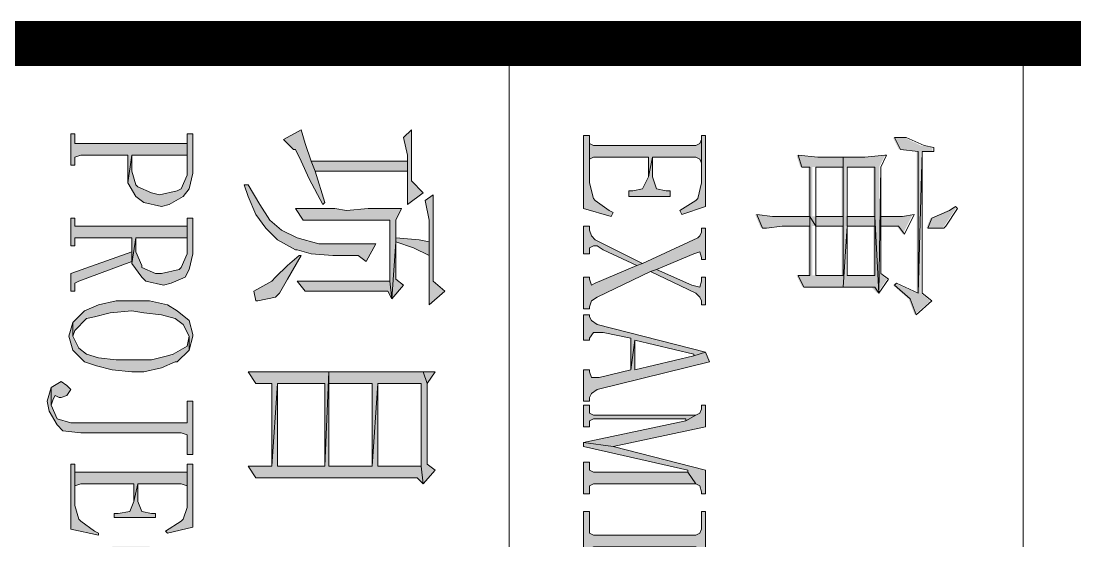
# Model space of a CAD drawing. Header units: millimetres. Extents: x 53009415 to 54059915, y 20499171 to 20796171.
# Drawn here: x 53693119 to 53701318, y 20530299 to 20534346 of the extents above; entities that cross this region are included whole.
import ezdxf

# ---------------------------------------------------------------- set-up
doc = ezdxf.new("R2010")
doc.units = ezdxf.units.MM
doc.header["$LTSCALE"] = 1000
doc.layers.add('PUB_TITLE', color=7, linetype='Continuous', lineweight=20)

# ---------------------------------------------------------------- blocks, each defined once
blk = doc.blocks.new('2015AACI_TQ_A2')
at = {"layer": 'PUB_TITLE'}
h = blk.add_hatch(color=256, dxfattribs=at)
h.dxf.hatch_style = 1
h.paths.add_polyline_path([(-5712.6, 11073.9), (-5715.7, 11077), (-5743.3, 11095.3), (-5746.3, 11092.3), (-5740.2, 11083.1), (-5728, 11055.5), (-5712.6, 11049.4)])
h.paths.add_polyline_path([(-5832.1, 11034.1), (-5611.6, 11034.1), (-5832.1, 11040.2), (-5832.1, 11058.6), (-5838.2, 11058.6), (-5841.3, 11040.2), (-5853.5, 11015.7), (-5853.5, 10997.3), (-5835.2, 11006.5)])
h.paths.add_polyline_path([(-5599.3, 11055.5), (-5611.6, 11040.2), (-5832.1, 11040.2), (-5611.6, 11034.1), (-5626.9, 11000.4), (-5623.8, 10997.3), (-5602.4, 11021.8), (-5577.9, 11031)])
h.paths.add_polyline_path([(-5703.5, 11012.6), (-5734.1, 11028), (-5731, 11009.6), (-5731, 10975.9), (-5715.7, 10975.9), (-5715.7, 11003.5)])
h.paths.add_polyline_path([(-5611.6, 10972.8), (-5807.6, 10975.9), (-5826, 10985.1), (-5826, 10982), (-5822.9, 10951.4), (-5822.9, 10917.7), (-5731, 10917.7), (-5639.1, 10917.7), (-5639.1, 10871.8), (-5715.7, 10871.8), (-5731, 10865.6), (-5639.1, 10865.6), (-5639.1, 10847.3), (-5620.8, 10856.4), (-5620.8, 10862.6), (-5620.8, 10884), (-5620.8, 10917.7), (-5715.7, 10923.8), (-5807.6, 10923.8), (-5807.6, 10966.7), (-5731, 10966.7)])
h.paths.add_polyline_path([(-5611.6, 10972.8), (-5731, 10966.7), (-5639.1, 10966.7), (-5639.1, 10923.8), (-5715.7, 10923.8), (-5620.8, 10917.7), (-5620.8, 10963.6)], flags=17)
h.paths.add_polyline_path([(-5633, 10988.1), (-5642.2, 10975.9), (-5715.7, 10975.9), (-5731, 10975.9), (-5807.6, 10975.9), (-5611.6, 10972.8)])
h.paths.add_polyline_path([(-5715.7, 10966.7), (-5731, 10966.7), (-5731, 10923.8), (-5715.7, 10923.8)], flags=16)
h.paths.add_polyline_path([(-5715.7, 10917.7), (-5731, 10917.7), (-5731, 10871.8), (-5715.7, 10871.8)], flags=16)
h.paths.add_polyline_path([(-5715.7, 10865.6), (-5731, 10865.6), (-5731, 10841.1), (-5731, 10807.4), (-5734.1, 10782.9), (-5712.6, 10792.1), (-5712.6, 10798.3), (-5715.7, 10822.8)])
h.paths.add_polyline_path([(-5807.6, 10917.7), (-5822.9, 10917.7), (-5822.9, 10911.6), (-5822.9, 10877.9), (-5826, 10847.3), (-5807.6, 10853.4), (-5807.6, 10865.6), (-5731, 10865.6), (-5715.7, 10871.8), (-5807.6, 10871.8)], flags=17)
h = blk.add_hatch(color=256, dxfattribs=at)
h.dxf.hatch_style = 1
h.paths.add_polyline_path([(-5504.4, 10711.9), (-5519.7, 10705.7), (-5513.6, 10687.4), (-5492.1, 10595.5), (-5538.1, 10595.5), (-5492.1, 10589.4), (-5479.9, 10540.4), (-5479.9, 10528.1), (-5489.1, 10525), (-5492.1, 10525), (-5492.1, 10515.9), (-5443.1, 10515.9), (-5443.1, 10525), (-5449.2, 10525), (-5455.4, 10528.1), (-5461.5, 10537.3)])
h.paths.add_polyline_path([(-5538.1, 10595.5), (-5516.6, 10687.4), (-5513.6, 10687.4), (-5519.7, 10705.7), (-5562.6, 10537.3), (-5568.7, 10528.1), (-5574.8, 10525), (-5577.9, 10525), (-5577.9, 10515.9), (-5538.1, 10515.9), (-5538.1, 10525), (-5541.1, 10525), (-5550.3, 10531.2), (-5550.3, 10546.5), (-5541.1, 10589.4), (-5492.1, 10589.4)])
h = blk.add_hatch(color=256, dxfattribs=at)
h.dxf.hatch_style = 1
h.paths.add_polyline_path([(-5822.9, 10616.9), (-5792.3, 10616.9), (-5822.9, 10623.1), (-5822.9, 10690.4), (-5819.8, 10696.6), (-5813.7, 10699.6), (-5850.5, 10699.6), (-5844.3, 10696.6), (-5841.3, 10690.4), (-5841.3, 10531.2), (-5844.3, 10525), (-5819.8, 10525), (-5822.9, 10531.2)])
h.paths.add_polyline_path([(-5746.3, 10705.7), (-5856.6, 10705.7), (-5856.6, 10699.6), (-5850.5, 10699.6), (-5783.1, 10699.6), (-5758.6, 10693.5), (-5755.5, 10690.4), (-5740.2, 10665.9), (-5734.1, 10669)])
h.paths.add_polyline_path([(-5761.7, 10650.6), (-5770.8, 10650.6), (-5770.8, 10644.5), (-5773.9, 10629.2), (-5792.3, 10623.1), (-5822.9, 10623.1), (-5792.3, 10616.9), (-5773.9, 10607.7), (-5770.8, 10592.4), (-5770.8, 10586.3), (-5761.7, 10586.3)])
h.paths.add_polyline_path([(-5731, 10558.7), (-5737.1, 10561.8), (-5740.2, 10555.7), (-5755.5, 10534.2), (-5758.6, 10531.2), (-5783.1, 10525), (-5813.7, 10525), (-5850.5, 10525), (-5856.6, 10525), (-5856.6, 10515.9), (-5743.3, 10515.9)])
h = blk.add_hatch(color=256, dxfattribs=at)
h.dxf.hatch_style = 1
h.paths.add_polyline_path([(-5672.8, 10687.4), (-5675.9, 10696.6), (-5666.7, 10699.6), (-5663.6, 10699.6), (-5663.6, 10705.7), (-5712.6, 10705.7), (-5712.6, 10699.6), (-5706.5, 10699.6), (-5700.4, 10696.6), (-5697.3, 10693.5), (-5657.5, 10607.7), (-5654.5, 10598.6), (-5626.9, 10534.2), (-5623.8, 10528.1), (-5633, 10525), (-5636.1, 10525), (-5636.1, 10515.9), (-5587.1, 10515.9), (-5587.1, 10525), (-5590.1, 10525), (-5599.3, 10528.1), (-5605.4, 10537.3), (-5645.3, 10620), (-5648.3, 10629.2)])
h.paths.add_polyline_path([(-5593.2, 10705.7), (-5636.1, 10705.7), (-5636.1, 10699.6), (-5630, 10699.6), (-5620.8, 10696.6), (-5623.8, 10684.3), (-5648.3, 10629.2), (-5645.3, 10620), (-5611.6, 10690.4), (-5605.4, 10696.6), (-5599.3, 10699.6), (-5593.2, 10699.6)], flags=17)
h.paths.add_polyline_path([(-5654.5, 10598.6), (-5657.5, 10607.7), (-5694.3, 10534.2), (-5700.4, 10528.1), (-5709.6, 10525), (-5715.7, 10525), (-5715.7, 10515.9), (-5672.8, 10515.9), (-5672.8, 10525), (-5675.9, 10525), (-5682, 10525), (-5685.1, 10531.2), (-5685.1, 10537.3), (-5679, 10546.5)])
h = blk.add_hatch(color=256, dxfattribs=at)
h.dxf.hatch_style = 1
h.paths.add_polyline_path([(-5415.6, 10675.1), (-5412.5, 10675.1), (-5421.7, 10690.4), (-5421.7, 10531.2), (-5424.7, 10525), (-5430.9, 10525), (-5437, 10525), (-5437, 10515.9), (-5403.3, 10515.9), (-5403.3, 10525), (-5406.4, 10525), (-5412.5, 10525), (-5415.6, 10531.2)], flags=17)
h.paths.add_polyline_path([(-5403.3, 10705.7), (-5437, 10705.7), (-5437, 10699.6), (-5430.9, 10699.6), (-5424.7, 10696.6), (-5421.7, 10690.4), (-5412.5, 10675.1), (-5378.8, 10515.9), (-5372.7, 10561.8)])
h.paths.add_polyline_path([(-5311.4, 10696.6), (-5302.2, 10699.6), (-5299.2, 10699.6), (-5299.2, 10705.7), (-5335.9, 10705.7), (-5372.7, 10561.8), (-5378.8, 10515.9), (-5372.7, 10515.9), (-5335.9, 10678.2), (-5332.9, 10678.2), (-5314.5, 10690.4)])
h.paths.add_polyline_path([(-5314.5, 10690.4), (-5332.9, 10678.2), (-5332.9, 10531.2), (-5335.9, 10525), (-5342.1, 10525), (-5348.2, 10525), (-5348.2, 10515.9), (-5299.2, 10515.9), (-5299.2, 10525), (-5302.2, 10525), (-5311.4, 10525), (-5314.5, 10531.2)], flags=17)
h = blk.add_hatch(color=256, dxfattribs=at)
h.dxf.hatch_style = 1
h.paths.add_polyline_path([(-5216.5, 10690.4), (-5213.4, 10696.6), (-5207.3, 10699.6), (-5182.8, 10699.6), (-5182.8, 10705.7), (-5271.6, 10705.7), (-5271.6, 10699.6), (-5244, 10699.6), (-5237.9, 10696.6), (-5234.9, 10690.4), (-5234.9, 10531.2), (-5237.9, 10525), (-5244, 10525), (-5271.6, 10525), (-5271.6, 10515.9), (-5182.8, 10515.9), (-5182.8, 10525), (-5207.3, 10525), (-5213.4, 10525), (-5216.5, 10531.2)])
h = blk.add_hatch(color=256, dxfattribs=at)
h.dxf.hatch_style = 1
h.paths.add_polyline_path([(-5801.5, 10242), (-5816.8, 10242), (-5816.8, 10092), (-5801.5, 10098.1)])
h.paths.add_polyline_path([(-5767.8, 10266.5), (-5786.2, 10248.2), (-5865.8, 10248.2), (-5853.5, 10235.9), (-5826, 10242), (-5816.8, 10242), (-5801.5, 10242), (-5749.4, 10242)])
h.paths.add_polyline_path([(-5789.2, 10088.9), (-5749.4, 10110.3), (-5752.5, 10113.4), (-5801.5, 10098.1), (-5816.8, 10092), (-5844.3, 10082.8), (-5865.8, 10076.6), (-5850.5, 10049.1), (-5835.2, 10064.4), (-5835.2, 10067.5), (-5816.8, 10076.6)])
h.paths.add_polyline_path([(-5614.6, 10300.2), (-5630, 10281.8), (-5764.7, 10281.8), (-5755.5, 10269.6), (-5724.9, 10275.7), (-5691.2, 10275.7), (-5669.8, 10275.7), (-5593.2, 10275.7)])
h.paths.add_polyline_path([(-5669.8, 10275.7), (-5691.2, 10275.7), (-5694.3, 10260.4), (-5697.3, 10223.7), (-5691.2, 10223.7), (-5682, 10251.2)])
h.paths.add_polyline_path([(-5724.9, 10214.5), (-5630, 10214.5), (-5602.4, 10217.5), (-5691.2, 10223.7), (-5724.9, 10223.7), (-5743.3, 10232.8), (-5743.3, 10214.5), (-5743.3, 10180.8), (-5740.2, 10147.1), (-5743.3, 10128.7), (-5743.3, 10095), (-5743.3, 10067.5), (-5724.9, 10079.7)])
h.paths.add_polyline_path([(-5688.1, 10193), (-5688.1, 10165.5), (-5688.1, 10131.8), (-5688.1, 10104.2), (-5697.3, 10070.5), (-5709.6, 10046), (-5724.9, 10027.6), (-5749.4, 10012.3), (-5780, 9993.9), (-5780, 9987.8), (-5761.7, 9993.9), (-5734.1, 10006.2), (-5712.6, 10021.5), (-5694.3, 10039.9), (-5679, 10067.5), (-5679, 10070.5), (-5672.8, 10092), (-5669.8, 10125.6), (-5669.8, 10165.5), (-5660.6, 10177.7)])
h.paths.add_polyline_path([(-5614.6, 10211.4), (-5602.4, 10217.5), (-5630, 10214.5), (-5630, 10070.5), (-5614.6, 10082.8), (-5614.6, 10098.1), (-5614.6, 10128.7)], flags=17)
h.paths.add_polyline_path([(-5623.8, 10235.9), (-5633, 10223.7), (-5691.2, 10223.7), (-5602.4, 10217.5)])
h.paths.add_polyline_path([(-5605.4, 10036.8), (-5611.6, 10043), (-5633, 10055.2), (-5669.8, 10076.6), (-5669.8, 10073.6), (-5654.5, 10055.2), (-5636.1, 10036.8), (-5630, 10030.7), (-5614.6, 10003.1), (-5599.3, 10006.2), (-5599.3, 10009.3)])
h = blk.add_hatch(color=256, dxfattribs=at)
h.dxf.hatch_style = 1
h.paths.add_polyline_path([(-5470.7, 10186.9), (-5342.1, 10186.9), (-5470.7, 10196.1), (-5470.7, 10263.5), (-5342.1, 10263.5), (-5314.5, 10266.5), (-5335.9, 10284.9), (-5345.1, 10272.7), (-5470.7, 10272.7), (-5489.1, 10266.5), (-5489.1, 10239), (-5489.1, 10205.3), (-5489.1, 10171.6), (-5489.1, 10134.8), (-5489.1, 10119.5), (-5470.7, 10119.5)])
h.paths.add_polyline_path([(-5489.1, 10284.9), (-5489.1, 10266.5), (-5470.7, 10272.7)], flags=17)
h.paths.add_polyline_path([(-5323.7, 10257.3), (-5314.5, 10266.5), (-5342.1, 10263.5), (-5342.1, 10196.1), (-5470.7, 10196.1), (-5342.1, 10186.9), (-5342.1, 10119.5), (-5470.7, 10119.5), (-5489.1, 10119.5), (-5342.1, 10113.4), (-5342.1, 10039.9), (-5470.7, 10039.9), (-5342.1, 10030.7), (-5342.1, 9993.9), (-5323.7, 10006.2), (-5323.7, 10021.5), (-5323.7, 10061.3)])
h.paths.add_polyline_path([(-5470.7, 10113.4), (-5342.1, 10113.4), (-5489.1, 10119.5), (-5489.1, 10079.7), (-5489.1, 10046), (-5489.1, 10018.4), (-5489.1, 9993.9), (-5470.7, 10006.2), (-5470.7, 10030.7), (-5342.1, 10030.7), (-5470.7, 10039.9)], flags=17)
h = blk.add_hatch(color=256, dxfattribs=at)
h.dxf.hatch_style = 1
h.paths.add_polyline_path([(-5826, 9807.1), (-5795.3, 9807.1), (-5783.1, 9807.1), (-5826, 9813.2), (-5826, 9889.8), (-5826, 9899), (-5844.3, 9899), (-5844.3, 9889.8), (-5844.3, 9733.6), (-5844.3, 9724.4), (-5853.5, 9724.4), (-5859.7, 9724.4), (-5859.7, 9718.3), (-5810.7, 9718.3), (-5810.7, 9724.4), (-5816.8, 9724.4), (-5822.9, 9724.4), (-5826, 9733.6)])
h.paths.add_polyline_path([(-5746.3, 9859.2), (-5749.4, 9871.4), (-5761.7, 9892.9), (-5773.9, 9902.1), (-5798.4, 9908.2), (-5859.7, 9908.2), (-5859.7, 9899), (-5853.5, 9899), (-5804.5, 9899), (-5795.3, 9899), (-5773.9, 9889.8), (-5770.8, 9883.7), (-5764.7, 9856.1), (-5767.8, 9843.9), (-5777, 9822.4), (-5780, 9819.4), (-5801.5, 9813.2), (-5826, 9813.2), (-5783.1, 9807.1), (-5761.7, 9819.4), (-5752.5, 9831.6)])
h.paths.add_polyline_path([(-5697.3, 9889.8), (-5697.3, 9899), (-5715.7, 9899), (-5715.7, 9889.8), (-5715.7, 9733.6), (-5715.7, 9724.4), (-5721.8, 9724.4), (-5728, 9724.4), (-5728, 9718.3), (-5685.1, 9718.3), (-5685.1, 9724.4), (-5691.2, 9724.4), (-5697.3, 9724.4), (-5697.3, 9733.6), (-5697.3, 9813.2), (-5675.9, 9813.2), (-5660.6, 9813.2), (-5657.5, 9813.2), (-5697.3, 9819.4)])
h.paths.add_polyline_path([(-5626.9, 9874.5), (-5636.1, 9895.9), (-5648.3, 9902.1), (-5672.8, 9908.2), (-5728, 9908.2), (-5728, 9899), (-5721.8, 9899), (-5679, 9899), (-5672.8, 9899), (-5651.4, 9889.8), (-5648.3, 9886.7), (-5642.2, 9859.2), (-5642.2, 9850), (-5651.4, 9828.6), (-5654.5, 9828.6), (-5675.9, 9819.4), (-5697.3, 9819.4), (-5657.5, 9813.2), (-5636.1, 9828.6), (-5630, 9834.7), (-5623.8, 9862.2)])
h.paths.add_polyline_path([(-5660.6, 9813.2), (-5675.9, 9813.2), (-5642.2, 9718.3), (-5614.6, 9718.3), (-5614.6, 9724.4), (-5620.8, 9724.4), (-5626.9, 9724.4), (-5630, 9730.5)])
h.paths.add_polyline_path([(-5580.9, 9831.6), (-5577.9, 9859.2), (-5571.8, 9880.6), (-5562.6, 9892.9), (-5544.2, 9902.1), (-5522.8, 9902.1), (-5544.2, 9908.2), (-5547.3, 9908.2), (-5568.7, 9902.1), (-5584, 9883.7), (-5593.2, 9868.4), (-5599.3, 9840.8), (-5599.3, 9813.2), (-5599.3, 9788.7), (-5593.2, 9761.2), (-5584, 9739.7), (-5565.6, 9721.4), (-5544.2, 9721.4), (-5553.4, 9724.4), (-5571.8, 9742.8), (-5574.8, 9755.1), (-5580.9, 9779.6), (-5584, 9813.2)])
h.paths.add_polyline_path([(-5495.2, 9859.2), (-5504.4, 9880.6), (-5504.4, 9883.7), (-5522.8, 9902.1), (-5544.2, 9902.1), (-5528.9, 9899), (-5516.6, 9877.6), (-5513.6, 9868.4), (-5507.4, 9843.9), (-5507.4, 9813.2), (-5507.4, 9788.7), (-5510.5, 9761.2), (-5516.6, 9742.8), (-5525.8, 9730.5), (-5544.2, 9721.4), (-5565.6, 9721.4), (-5544.2, 9715.2), (-5522.8, 9721.4), (-5504.4, 9739.7), (-5498.3, 9758.1), (-5492.1, 9782.6), (-5489.1, 9813.2), (-5489.1, 9831.6)])
h.paths.add_polyline_path([(-5394.1, 9889.8), (-5391.1, 9899), (-5384.9, 9899), (-5360.4, 9899), (-5360.4, 9908.2), (-5443.1, 9908.2), (-5443.1, 9899), (-5418.6, 9899), (-5409.4, 9899), (-5409.4, 9889.8), (-5409.4, 9733.6), (-5409.4, 9718.3), (-5415.6, 9696.9), (-5437, 9687.7), (-5464.6, 9687.7), (-5443.1, 9681.5), (-5427.8, 9684.6), (-5406.4, 9696.9), (-5397.2, 9706), (-5394.1, 9733.6)])
h.paths.add_polyline_path([(-5452.3, 9712.2), (-5461.5, 9718.3), (-5467.6, 9712.2), (-5473.8, 9703), (-5464.6, 9687.7), (-5437, 9687.7), (-5446.2, 9690.7), (-5452.3, 9693.8), (-5449.2, 9699.9), (-5449.2, 9703)])
h.paths.add_polyline_path([(-5314.5, 9816.3), (-5286.9, 9816.3), (-5314.5, 9822.4), (-5314.5, 9889.8), (-5311.4, 9899), (-5332.9, 9899), (-5332.9, 9889.8), (-5332.9, 9733.6), (-5332.9, 9724.4), (-5311.4, 9724.4), (-5314.5, 9733.6)])
h.paths.add_polyline_path([(-5262.4, 9850), (-5268.5, 9850), (-5268.5, 9843.9), (-5271.6, 9828.6), (-5286.9, 9822.4), (-5314.5, 9822.4), (-5286.9, 9816.3), (-5271.6, 9810.2), (-5268.5, 9791.8), (-5268.5, 9785.7), (-5262.4, 9785.7)])
h.paths.add_polyline_path([(-5247.1, 9908.2), (-5345.1, 9908.2), (-5345.1, 9899), (-5342.1, 9899), (-5277.7, 9899), (-5259.4, 9892.9), (-5256.3, 9889.8), (-5241, 9865.3), (-5237.9, 9868.4)])
h.paths.add_polyline_path([(-5234.9, 9761.2), (-5237.9, 9761.2), (-5241, 9755.1), (-5256.3, 9733.6), (-5259.4, 9730.5), (-5280.8, 9724.4), (-5308.4, 9724.4), (-5339, 9724.4), (-5345.1, 9724.4), (-5345.1, 9718.3), (-5244, 9718.3)])
h.paths.add_polyline_path([(-5201.2, 9813.2), (-5198.1, 9825.5), (-5195, 9853.1), (-5188.9, 9877.6), (-5176.7, 9895.9), (-5155.2, 9902.1), (-5127.7, 9902.1), (-5139.9, 9908.2), (-5152.2, 9908.2), (-5161.4, 9908.2), (-5182.8, 9899), (-5201.2, 9880.6), (-5210.4, 9865.3), (-5216.5, 9840.8), (-5216.5, 9810.2), (-5216.5, 9782.6), (-5210.4, 9758.1), (-5201.2, 9736.7), (-5198.1, 9733.6), (-5179.7, 9718.3), (-5158.3, 9724.4), (-5173.6, 9727.5), (-5188.9, 9745.9), (-5192, 9758.1), (-5198.1, 9782.6)])
h.paths.add_polyline_path([(-5115.4, 9908.2), (-5121.5, 9905.1), (-5127.7, 9902.1), (-5149.1, 9902.1), (-5127.7, 9889.8), (-5124.6, 9883.7), (-5112.3, 9859.2), (-5106.2, 9859.2)])
h.paths.add_polyline_path([(-5124.6, 9730.5), (-5115.4, 9742.8), (-5106.2, 9767.3), (-5112.3, 9770.4), (-5115.4, 9758.1), (-5127.7, 9736.7), (-5133.8, 9730.5), (-5158.3, 9724.4), (-5179.7, 9718.3), (-5158.3, 9715.2), (-5146, 9715.2)])
h.paths.add_polyline_path([(-5026.6, 9886.7), (-5026.6, 9899), (-5045, 9899), (-5041.9, 9889.8), (-5041.9, 9733.6), (-5045, 9724.4), (-5051.1, 9724.4), (-5060.3, 9724.4), (-5060.3, 9718.3), (-5008.2, 9718.3), (-5008.2, 9724.4), (-5017.4, 9724.4), (-5023.5, 9724.4), (-5026.6, 9733.6)])
h.paths.add_polyline_path([(-5072.5, 9895.9), (-5051.1, 9899), (-4986.8, 9908.2), (-5081.7, 9908.2), (-5090.9, 9865.3), (-5084.8, 9862.2), (-5081.7, 9874.5)])
h.paths.add_polyline_path([(-4986.8, 9908.2), (-5051.1, 9899), (-5014.3, 9899), (-4996, 9892.9), (-4996, 9889.8), (-4983.7, 9862.2), (-4980.6, 9865.3)])
for p, q in [((-6000, 11200), (0, 11200)), ((-6000, 10400), (0, 10400))]:
    blk.add_line(p, q, dxfattribs=at)
at = {"layer": 'PUB_TITLE', "const_width": 70}
blk.add_lwpolyline([(-6000, 40000), (-6000, 0)], dxfattribs=at)
at = {"layer": 'PUB_TITLE'}
blk.add_lwpolyline([(-6000, 0), (0, 0), (0, 40000), (-6000, 40000)], close=True, dxfattribs=at)
at = {"layer": 'PUB_TITLE', "lineweight": 0}
for points in [[(-5743.3, 11097.8), (-5746.3, 11094.7), (-5740.2, 11085.5), (-5728, 11058), (-5712.6, 11051.8), (-5712.6, 11076.3), (-5715.7, 11079.4)], [(-5832.1, 11061), (-5838.2, 11061), (-5841.3, 11045.7), (-5853.5, 11018.1), (-5853.5, 10999.8), (-5835.2, 11009), (-5832.1, 11036.5), (-5611.6, 11036.5), (-5832.1, 11042.7)], [(-5599.3, 11058), (-5611.6, 11042.7), (-5832.1, 11042.7), (-5611.6, 11036.5), (-5626.9, 11002.8), (-5623.8, 10999.8), (-5602.4, 11024.3), (-5577.9, 11033.5)], [(-5734.1, 11030.4), (-5731, 11012), (-5731, 10978.3), (-5715.7, 10978.3), (-5715.7, 11005.9), (-5703.5, 11015.1)], [(-5826, 10987.5), (-5826, 10984.5), (-5822.9, 10953.8), (-5822.9, 10920.1), (-5731, 10920.1), (-5639.1, 10920.1), (-5639.1, 10877.3), (-5715.7, 10877.3), (-5731, 10868.1), (-5639.1, 10868.1), (-5639.1, 10849.7), (-5620.8, 10858.9), (-5620.8, 10865), (-5620.8, 10886.4), (-5620.8, 10920.1), (-5715.7, 10926.3), (-5807.6, 10926.3), (-5807.6, 10969.1), (-5731, 10969.1), (-5611.6, 10975.3), (-5807.6, 10978.3)], [(-5633, 10990.6), (-5642.2, 10978.3), (-5715.7, 10978.3), (-5731, 10978.3), (-5807.6, 10978.3), (-5611.6, 10975.3)], [(-5611.6, 10975.3), (-5731, 10969.1), (-5639.1, 10969.1), (-5639.1, 10926.3), (-5715.7, 10926.3), (-5620.8, 10920.1), (-5620.8, 10969.1)], [(-5731, 10969.1), (-5731, 10926.3), (-5807.6, 10926.3), (-5715.7, 10926.3), (-5715.7, 10969.1), (-5639.1, 10969.1)], [(-5822.9, 10920.1), (-5822.9, 10914), (-5822.9, 10880.3), (-5826, 10849.7), (-5807.6, 10855.8), (-5807.6, 10868.1), (-5731, 10868.1), (-5715.7, 10877.3), (-5807.6, 10877.3), (-5807.6, 10920.1), (-5731, 10920.1)], [(-5731, 10920.1), (-5731, 10877.3), (-5807.6, 10877.3), (-5715.7, 10877.3), (-5715.7, 10920.1), (-5639.1, 10920.1)], [(-5731, 10868.1), (-5731, 10843.6), (-5731, 10809.9), (-5734.1, 10785.4), (-5712.6, 10794.6), (-5712.6, 10800.7), (-5715.7, 10825.2), (-5715.7, 10868.1), (-5639.1, 10868.1)], [(-5504.4, 10711.9), (-5519.7, 10705.7), (-5513.6, 10687.4), (-5492.1, 10595.5), (-5538.1, 10595.5), (-5492.1, 10589.4), (-5479.9, 10540.4), (-5479.9, 10528.1), (-5489.1, 10525), (-5492.1, 10525), (-5492.1, 10515.9), (-5443.1, 10515.9), (-5443.1, 10525), (-5449.2, 10525), (-5455.4, 10528.1), (-5461.5, 10537.3)], [(-5746.3, 10705.7), (-5856.6, 10705.7), (-5856.6, 10699.6), (-5850.5, 10699.6), (-5783.1, 10699.6), (-5758.6, 10693.5), (-5755.5, 10690.4), (-5740.2, 10665.9), (-5734.1, 10669)], [(-5850.5, 10699.6), (-5844.3, 10696.6), (-5841.3, 10690.4), (-5841.3, 10531.2), (-5844.3, 10525), (-5850.5, 10525), (-5813.7, 10525), (-5819.8, 10525), (-5822.9, 10531.2), (-5822.9, 10616.9), (-5792.3, 10616.9), (-5822.9, 10623.1), (-5822.9, 10690.4), (-5819.8, 10696.6), (-5813.7, 10699.6), (-5783.1, 10699.6)], [(-5663.6, 10705.7), (-5712.6, 10705.7), (-5712.6, 10699.6), (-5706.5, 10699.6), (-5700.4, 10696.6), (-5697.3, 10693.5), (-5657.5, 10607.7), (-5654.5, 10598.6), (-5626.9, 10534.2), (-5623.8, 10528.1), (-5633, 10525), (-5636.1, 10525), (-5636.1, 10515.9), (-5587.1, 10515.9), (-5587.1, 10525), (-5590.1, 10525), (-5599.3, 10528.1), (-5605.4, 10537.3), (-5645.3, 10620), (-5648.3, 10629.2), (-5672.8, 10687.4), (-5675.9, 10696.6), (-5666.7, 10699.6), (-5663.6, 10699.6)], [(-5593.2, 10705.7), (-5636.1, 10705.7), (-5636.1, 10699.6), (-5630, 10699.6), (-5620.8, 10696.6), (-5623.8, 10684.3), (-5648.3, 10629.2), (-5645.3, 10620), (-5611.6, 10690.4), (-5605.4, 10696.6), (-5599.3, 10699.6), (-5593.2, 10699.6)], [(-5519.7, 10705.7), (-5562.6, 10537.3), (-5568.7, 10528.1), (-5574.8, 10525), (-5577.9, 10525), (-5577.9, 10515.9), (-5538.1, 10515.9), (-5538.1, 10525), (-5541.1, 10525), (-5550.3, 10531.2), (-5550.3, 10546.5), (-5541.1, 10589.4), (-5492.1, 10589.4), (-5538.1, 10595.5), (-5516.6, 10687.4), (-5513.6, 10687.4)], [(-5403.3, 10705.7), (-5437, 10705.7), (-5437, 10699.6), (-5430.9, 10699.6), (-5424.7, 10696.6), (-5421.7, 10690.4), (-5412.5, 10675.1), (-5378.8, 10515.9), (-5372.7, 10561.8)], [(-5299.2, 10705.7), (-5335.9, 10705.7), (-5372.7, 10561.8), (-5372.7, 10561.8), (-5378.8, 10515.9), (-5372.7, 10515.9), (-5335.9, 10678.2), (-5332.9, 10678.2), (-5314.5, 10690.4), (-5311.4, 10696.6), (-5302.2, 10699.6), (-5299.2, 10699.6)], [(-5182.8, 10705.7), (-5271.6, 10705.7), (-5271.6, 10699.6), (-5244, 10699.6), (-5237.9, 10696.6), (-5234.9, 10690.4), (-5234.9, 10531.2), (-5237.9, 10525), (-5244, 10525), (-5271.6, 10525), (-5271.6, 10515.9), (-5182.8, 10515.9), (-5182.8, 10525), (-5207.3, 10525), (-5213.4, 10525), (-5216.5, 10531.2), (-5216.5, 10690.4), (-5213.4, 10696.6), (-5207.3, 10699.6), (-5182.8, 10699.6)], [(-5421.7, 10690.4), (-5421.7, 10531.2), (-5424.7, 10525), (-5430.9, 10525), (-5437, 10525), (-5437, 10515.9), (-5403.3, 10515.9), (-5403.3, 10525), (-5406.4, 10525), (-5412.5, 10525), (-5415.6, 10531.2), (-5415.6, 10675.1), (-5412.5, 10675.1)], [(-5314.5, 10690.4), (-5332.9, 10678.2), (-5332.9, 10531.2), (-5335.9, 10525), (-5342.1, 10525), (-5348.2, 10525), (-5348.2, 10515.9), (-5299.2, 10515.9), (-5299.2, 10525), (-5302.2, 10525), (-5311.4, 10525), (-5314.5, 10531.2)], [(-5761.7, 10650.6), (-5770.8, 10650.6), (-5770.8, 10644.5), (-5773.9, 10629.2), (-5792.3, 10623.1), (-5822.9, 10623.1), (-5792.3, 10616.9), (-5773.9, 10607.7), (-5770.8, 10592.4), (-5770.8, 10586.3), (-5761.7, 10586.3)], [(-5657.5, 10607.7), (-5694.3, 10534.2), (-5700.4, 10528.1), (-5709.6, 10525), (-5715.7, 10525), (-5715.7, 10515.9), (-5672.8, 10515.9), (-5672.8, 10525), (-5675.9, 10525), (-5682, 10525), (-5685.1, 10531.2), (-5685.1, 10537.3), (-5679, 10546.5), (-5654.5, 10598.6)], [(-5737.1, 10561.8), (-5740.2, 10555.7), (-5755.5, 10534.2), (-5758.6, 10531.2), (-5783.1, 10525), (-5813.7, 10525), (-5850.5, 10525), (-5856.6, 10525), (-5856.6, 10515.9), (-5743.3, 10515.9), (-5731, 10558.7)], [(-5614.6, 10300.2), (-5630, 10281.8), (-5764.7, 10281.8), (-5755.5, 10269.6), (-5755.5, 10269.6), (-5724.9, 10275.7), (-5691.2, 10275.7), (-5669.8, 10275.7), (-5593.2, 10275.7)], [(-5489.1, 10284.9), (-5489.1, 10266.5), (-5470.7, 10272.7)], [(-5335.9, 10284.9), (-5345.1, 10272.7), (-5470.7, 10272.7), (-5489.1, 10266.5), (-5489.1, 10239), (-5489.1, 10205.3), (-5489.1, 10171.6), (-5489.1, 10134.8), (-5489.1, 10119.5), (-5470.7, 10119.5), (-5470.7, 10186.9), (-5342.1, 10186.9), (-5470.7, 10196.1), (-5470.7, 10263.5), (-5342.1, 10263.5), (-5314.5, 10266.5)], [(-5767.8, 10266.5), (-5786.2, 10248.2), (-5865.8, 10248.2), (-5853.5, 10235.9), (-5853.5, 10235.9), (-5826, 10242), (-5816.8, 10242), (-5801.5, 10242), (-5749.4, 10242)], [(-5669.8, 10275.7), (-5691.2, 10275.7), (-5694.3, 10260.4), (-5697.3, 10223.7), (-5724.9, 10223.7), (-5691.2, 10223.7), (-5682, 10251.2)], [(-5314.5, 10266.5), (-5342.1, 10263.5), (-5342.1, 10196.1), (-5470.7, 10196.1), (-5342.1, 10186.9), (-5342.1, 10119.5), (-5470.7, 10119.5), (-5489.1, 10119.5), (-5342.1, 10113.4), (-5342.1, 10039.9), (-5470.7, 10039.9), (-5342.1, 10030.7), (-5342.1, 9993.9), (-5323.7, 10006.2), (-5323.7, 10021.5), (-5323.7, 10061.3), (-5323.7, 10257.3)], [(-5801.5, 10242), (-5816.8, 10242), (-5816.8, 10092), (-5801.5, 10098.1)], [(-5743.3, 10232.8), (-5743.3, 10214.5), (-5743.3, 10180.8), (-5740.2, 10147.1), (-5743.3, 10128.7), (-5743.3, 10095), (-5743.3, 10067.5), (-5724.9, 10079.7), (-5724.9, 10214.5), (-5630, 10214.5), (-5602.4, 10217.5), (-5691.2, 10223.7), (-5724.9, 10223.7)], [(-5623.8, 10235.9), (-5633, 10223.7), (-5691.2, 10223.7), (-5602.4, 10217.5)], [(-5602.4, 10217.5), (-5630, 10214.5), (-5630, 10070.5), (-5614.6, 10082.8), (-5614.6, 10098.1), (-5614.6, 10128.7), (-5614.6, 10211.4)], [(-5688.1, 10193), (-5688.1, 10165.5), (-5688.1, 10131.8), (-5688.1, 10104.2), (-5688.1, 10104.2), (-5697.3, 10070.5), (-5709.6, 10046), (-5709.6, 10046), (-5724.9, 10027.6), (-5749.4, 10012.3), (-5780, 9993.9), (-5780, 9987.8), (-5761.7, 9993.9), (-5734.1, 10006.2), (-5712.6, 10021.5), (-5694.3, 10039.9), (-5679, 10067.5), (-5679, 10070.5), (-5672.8, 10092), (-5669.8, 10125.6), (-5669.8, 10165.5), (-5660.6, 10177.7)], [(-5489.1, 10119.5), (-5489.1, 10079.7), (-5489.1, 10046), (-5489.1, 10018.4), (-5489.1, 9993.9), (-5470.7, 10006.2), (-5470.7, 10030.7), (-5342.1, 10030.7), (-5470.7, 10039.9), (-5470.7, 10113.4), (-5342.1, 10113.4)], [(-5752.5, 10113.4), (-5801.5, 10098.1), (-5816.8, 10092), (-5844.3, 10082.8), (-5865.8, 10076.6), (-5850.5, 10049.1), (-5835.2, 10064.4), (-5835.2, 10067.5), (-5816.8, 10076.6), (-5789.2, 10088.9), (-5749.4, 10110.3)], [(-5669.8, 10076.6), (-5669.8, 10073.6), (-5654.5, 10055.2), (-5636.1, 10036.8), (-5630, 10030.7), (-5614.6, 10003.1), (-5599.3, 10006.2), (-5599.3, 10009.3), (-5605.4, 10036.8), (-5611.6, 10043), (-5633, 10055.2)], [(-5798.4, 9908.2), (-5859.7, 9908.2), (-5859.7, 9899), (-5853.5, 9899), (-5804.5, 9899), (-5795.3, 9899), (-5773.9, 9889.8), (-5770.8, 9883.7), (-5764.7, 9856.1), (-5767.8, 9843.9), (-5777, 9822.4), (-5780, 9819.4), (-5801.5, 9813.2), (-5826, 9813.2), (-5783.1, 9807.1), (-5761.7, 9819.4), (-5752.5, 9831.6), (-5746.3, 9859.2), (-5749.4, 9871.4), (-5761.7, 9892.9), (-5773.9, 9902.1)], [(-5672.8, 9908.2), (-5728, 9908.2), (-5728, 9899), (-5721.8, 9899), (-5679, 9899), (-5672.8, 9899), (-5651.4, 9889.8), (-5648.3, 9886.7), (-5642.2, 9859.2), (-5642.2, 9850), (-5651.4, 9828.6), (-5654.5, 9828.6), (-5675.9, 9819.4), (-5697.3, 9819.4), (-5657.5, 9813.2), (-5636.1, 9828.6), (-5630, 9834.7), (-5623.8, 9862.2), (-5626.9, 9874.5), (-5636.1, 9895.9), (-5648.3, 9902.1)], [(-5544.2, 9908.2), (-5547.3, 9908.2), (-5568.7, 9902.1), (-5584, 9883.7), (-5593.2, 9868.4), (-5599.3, 9840.8), (-5599.3, 9813.2), (-5599.3, 9788.7), (-5593.2, 9761.2), (-5584, 9739.7), (-5584, 9739.7), (-5565.6, 9721.4), (-5544.2, 9721.4), (-5553.4, 9724.4), (-5571.8, 9742.8), (-5574.8, 9755.1), (-5580.9, 9779.6), (-5584, 9813.2), (-5580.9, 9831.6), (-5577.9, 9859.2), (-5571.8, 9880.6), (-5562.6, 9892.9), (-5544.2, 9902.1), (-5522.8, 9902.1)], [(-5360.4, 9908.2), (-5443.1, 9908.2), (-5443.1, 9899), (-5418.6, 9899), (-5409.4, 9899), (-5409.4, 9889.8), (-5409.4, 9733.6), (-5409.4, 9718.3), (-5415.6, 9696.9), (-5437, 9687.7), (-5464.6, 9687.7), (-5443.1, 9681.5), (-5427.8, 9684.6), (-5406.4, 9696.9), (-5397.2, 9706), (-5394.1, 9733.6), (-5394.1, 9889.8), (-5391.1, 9899), (-5384.9, 9899), (-5360.4, 9899)], [(-5247.1, 9908.2), (-5345.1, 9908.2), (-5345.1, 9899), (-5342.1, 9899), (-5277.7, 9899), (-5259.4, 9892.9), (-5256.3, 9889.8), (-5241, 9865.3), (-5237.9, 9868.4)], [(-5853.5, 9899), (-5844.3, 9899), (-5844.3, 9889.8), (-5844.3, 9733.6), (-5844.3, 9724.4), (-5853.5, 9724.4), (-5859.7, 9724.4), (-5859.7, 9718.3), (-5810.7, 9718.3), (-5810.7, 9724.4), (-5816.8, 9724.4), (-5822.9, 9724.4), (-5826, 9733.6), (-5826, 9807.1), (-5795.3, 9807.1), (-5783.1, 9807.1), (-5826, 9813.2), (-5826, 9889.8), (-5826, 9899), (-5816.8, 9899), (-5804.5, 9899)], [(-5721.8, 9899), (-5715.7, 9899), (-5715.7, 9889.8), (-5715.7, 9733.6), (-5715.7, 9724.4), (-5721.8, 9724.4), (-5728, 9724.4), (-5728, 9718.3), (-5685.1, 9718.3), (-5685.1, 9724.4), (-5691.2, 9724.4), (-5697.3, 9724.4), (-5697.3, 9733.6), (-5697.3, 9813.2), (-5675.9, 9813.2), (-5660.6, 9813.2), (-5657.5, 9813.2), (-5697.3, 9819.4), (-5697.3, 9889.8), (-5697.3, 9899), (-5688.1, 9899), (-5679, 9899)], [(-5522.8, 9902.1), (-5544.2, 9902.1), (-5528.9, 9899), (-5516.6, 9877.6), (-5513.6, 9868.4), (-5507.4, 9843.9), (-5507.4, 9813.2), (-5507.4, 9788.7), (-5510.5, 9761.2), (-5516.6, 9742.8), (-5525.8, 9730.5), (-5544.2, 9721.4), (-5565.6, 9721.4), (-5544.2, 9715.2), (-5544.2, 9715.2), (-5522.8, 9721.4), (-5504.4, 9739.7), (-5498.3, 9758.1), (-5492.1, 9782.6), (-5489.1, 9813.2), (-5489.1, 9831.6), (-5495.2, 9859.2), (-5504.4, 9880.6), (-5504.4, 9883.7)], [(-5342.1, 9899), (-5332.9, 9899), (-5332.9, 9889.8), (-5332.9, 9733.6), (-5332.9, 9724.4), (-5339, 9724.4), (-5308.4, 9724.4), (-5311.4, 9724.4), (-5314.5, 9733.6), (-5314.5, 9816.3), (-5286.9, 9816.3), (-5314.5, 9822.4), (-5314.5, 9889.8), (-5311.4, 9899), (-5308.4, 9899), (-5277.7, 9899)], [(-5262.4, 9850), (-5268.5, 9850), (-5268.5, 9843.9), (-5271.6, 9828.6), (-5286.9, 9822.4), (-5314.5, 9822.4), (-5286.9, 9816.3), (-5271.6, 9810.2), (-5268.5, 9791.8), (-5268.5, 9785.7), (-5262.4, 9785.7)], [(-5660.6, 9813.2), (-5675.9, 9813.2), (-5642.2, 9718.3), (-5614.6, 9718.3), (-5614.6, 9724.4), (-5620.8, 9724.4), (-5626.9, 9724.4), (-5630, 9730.5)], [(-5237.9, 9761.2), (-5241, 9755.1), (-5256.3, 9733.6), (-5259.4, 9730.5), (-5280.8, 9724.4), (-5308.4, 9724.4), (-5339, 9724.4), (-5345.1, 9724.4), (-5345.1, 9718.3), (-5244, 9718.3), (-5234.9, 9761.2)], [(-5461.5, 9718.3), (-5467.6, 9712.2), (-5473.8, 9703), (-5464.6, 9687.7), (-5464.6, 9687.7), (-5437, 9687.7), (-5446.2, 9690.7), (-5452.3, 9693.8), (-5449.2, 9699.9), (-5449.2, 9703), (-5452.3, 9712.2)]]:
    blk.add_lwpolyline(points, close=True, dxfattribs=at)

msp = doc.modelspace()

# ---------------------------------------------------------------- block references
at = {"layer": 'PUB_TITLE', "xscale": 5, "yscale": 5, "zscale": 5, "rotation": 270}
msp.add_blockref('2015AACI_TQ_A2', (53644915.383, 20504170.783), dxfattribs=at)

doc.saveas('drawing.dxf')
